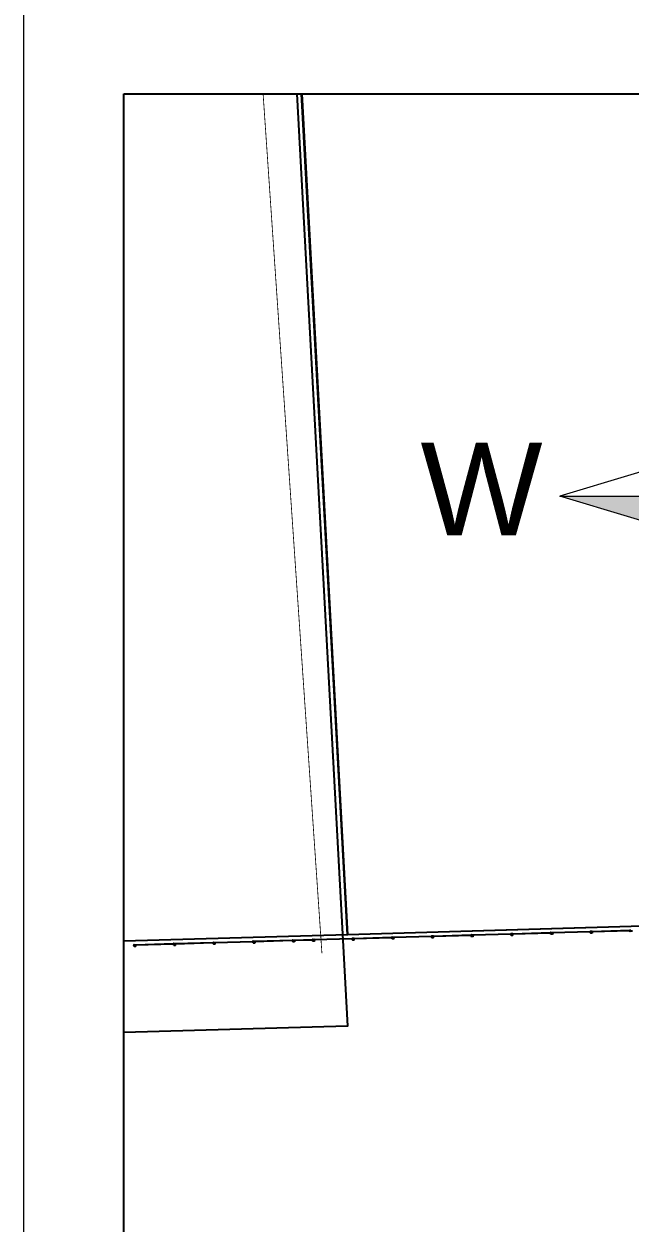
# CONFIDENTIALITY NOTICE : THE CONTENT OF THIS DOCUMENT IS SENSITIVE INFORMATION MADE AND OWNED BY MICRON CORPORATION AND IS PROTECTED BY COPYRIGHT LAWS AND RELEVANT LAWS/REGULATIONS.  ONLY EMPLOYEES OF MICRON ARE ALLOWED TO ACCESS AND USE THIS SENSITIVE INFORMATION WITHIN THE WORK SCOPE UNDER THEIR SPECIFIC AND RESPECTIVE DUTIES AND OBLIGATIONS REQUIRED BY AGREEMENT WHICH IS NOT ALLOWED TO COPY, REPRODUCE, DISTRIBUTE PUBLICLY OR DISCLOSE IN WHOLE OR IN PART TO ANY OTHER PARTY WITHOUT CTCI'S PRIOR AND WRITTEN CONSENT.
# Model space of a CAD drawing. Extents: x -15449 to 465583, y -1239737 to 53667.
# Drawn here: x 15330.95 to 15344.01, y 7603.11 to 7628.94 of the extents above; entities that cross this region are included whole.
import ezdxf

# ---------------------------------------------------------------- set-up
doc = ezdxf.new("R2010")
doc.units = 0
doc.header["$LTSCALE"] = 8
doc.linetypes.add('X-F10A-LAY-S0-00-ASITE-001_EXTG_ROOF$0$HIDDEN2', pattern=[0.1875, 0.125, -0.0625])
doc.layers.add('boundary line', color=1, linetype='CONTINUOUS')
doc.layers.add('KEY PLANE', color=8, linetype='CONTINUOUS')
for name, color, linetype, lineweight in [('G-ANNO-TTLB', 7, 'CONTINUOUS', 9), ('Title Blocks', 255, 'CONTINUOUS', 9), ('X-MMM-NORTH POINT', 241, 'CONTINUOUS', 5)]:
    doc.layers.add(name, color=color, linetype=linetype, lineweight=lineweight)
doc.styles.add('SansSerif', font='sanss___.ttf', dxfattribs={"height": 19.244591})

# ---------------------------------------------------------------- blocks, each defined once
blk = doc.blocks.new('mu_AN_Titleblock_A1_Type01_v1_1 - mu_NorthArrow_Type01-6408959-Unnamed')
at = {"layer": 'X-MMM-NORTH POINT', "lineweight": 9}
for points in [[(0, 0), (-13.31, 13.31), (0, 57.58)], [(57.58, 0), (0, 0), (13.31, 13.31)], [(-13.31, -13.31), (-57.58, 0), (0, 0)], [(13.31, -13.31), (0, -57.58), (0, 0)]]:
    blk.add_hatch(color=256, dxfattribs=at).paths.add_polyline_path(points, flags=0)
blk.add_line((-13.31, -13.31), (0, -57.58), dxfattribs=at)
at = {"layer": 'X-MMM-NORTH POINT', "lineweight": 9, "flags": 128}
for points in [[(13.31, 13.31), (-13.31, -13.31), (-57.58, 0), (57.58, 0), (13.31, 13.31), (0, 57.58), (-13.31, 13.31)], [(0, 57.58), (0, -57.58), (13.31, -13.31), (57.58, 0)], [(13.31, -13.31), (-13.31, 13.31), (-57.58, 0)]]:
    blk.add_lwpolyline(points, dxfattribs=at)
at = {"layer": 'X-MMM-NORTH POINT', "lineweight": 9, "char_height": 19.2446, "attachment_point": 1, "line_spacing_factor": 0.954805, "style": 'SansSerif'}
for s, insert, width in [('\\fSansSerif|b0|i0|c136|p34|;N', (-8.86, 84.38), 22.5998), ('\\fSansSerif|b0|i0|c136|p34|;W', (-86.54, 11.11), 29.7366), ('\\fSansSerif|b0|i0|c136|p34|;E', (63.41, 11.11), 20.8156), ('\\fSansSerif|b0|i0|c136|p34|;S', (-8.86, -65), 20.8156)]:
    blk.add_mtext(s, dxfattribs=dict(at, insert=insert, width=width))
blk = doc.blocks.new('key plane')
at = {"layer": 'KEY PLANE'}
h = blk.add_hatch(dxfattribs=at)
h.set_pattern_fill('ANSI31', color=256, angle=-178.32237, style=0)
h.set_pattern_definition([(226.677627, (36532.302, -46901.085), (2.3098281, -2.1783754), [])])
h.paths.add_polyline_path([(26953, -52841), (26948, -52841, -0.856349), (26884, -52843), (26879, -52843, 0.874475)])
h.paths.add_polyline_path([(26879, -52833, 0.033445), (26879, -52838, 0.033445), (26879, -52843), (26884, -52843, -0.038634), (26884, -52838, -0.038634), (26884, -52833)])
h.paths.add_polyline_path([(26879, -52833), (26884, -52833, -0.856349), (26948, -52831), (26953, -52831, 0.874475)])
h.paths.add_polyline_path([(26953, -52836, 0.033445), (26953, -52831), (26948, -52831, -0.038634), (26948, -52836, -0.038634), (26948, -52841), (26953, -52841, 0.033445)])
h = blk.add_hatch(dxfattribs=at)
h.set_pattern_fill('ANSI31', color=256, angle=-178.32237, style=0)
h.set_pattern_definition([(226.677627, (39031.2304, -46827.895), (2.3098281, -2.1783754), [])])
h.paths.add_polyline_path([(29452, -52768), (29447, -52768, -0.856349), (29383, -52770), (29378, -52770, 0.874475)])
h.paths.add_polyline_path([(29378, -52760, 0.033445), (29377, -52765, 0.033445), (29378, -52770), (29383, -52770, -0.038634), (29382, -52765, -0.038634), (29383, -52760)])
h.paths.add_polyline_path([(29378, -52760), (29383, -52760, -0.856349), (29447, -52758), (29452, -52758, 0.874475)])
h.paths.add_polyline_path([(29452, -52763, 0.033445), (29452, -52758), (29447, -52758, -0.038634), (29447, -52763, -0.038634), (29447, -52768), (29452, -52768, 0.033445)])
h = blk.add_hatch(dxfattribs=at)
h.set_pattern_fill('LINE', color=256, scale=19.990854, angle=-268.32237, style=0)
h.set_pattern_definition([(91.677627, (142802.2634, -64964.6253), (-2.497785683, -0.073156356), [])])
h.paths.add_polyline_path([(29473, -52757, -0.027911), (29473, -52758), (29473, -52767, -0.039501), (29473, -52767), (29493, -52767), (29493, -52757)])
h = blk.add_hatch(dxfattribs=at)
h.set_pattern_fill('ANSI31', color=256, angle=-178.32237, style=0)
h.set_pattern_definition([(226.677627, (10293.5535, -47669.578), (2.3098281, -2.1783754), [])])
h.paths.add_polyline_path([(715, -53610), (709, -53610, -0.856349), (645, -53612), (640, -53612, 0.874475)])
h.paths.add_polyline_path([(640, -53602, 0.033445), (640, -53607, 0.033445), (640, -53612), (645, -53612, -0.038634), (645, -53607, -0.038634), (645, -53602)])
h.paths.add_polyline_path([(640, -53602), (645, -53602, -0.856349), (709, -53600), (714, -53600, 0.874475)])
h.paths.add_polyline_path([(715, -53605, 0.033445), (714, -53600), (709, -53600, -0.038634), (710, -53605, -0.038634), (709, -53610), (715, -53610, 0.033445)])
h = blk.add_hatch(dxfattribs=at)
h.set_pattern_fill('ANSI31', color=256, angle=-178.32237, style=0)
h.set_pattern_definition([(226.677627, (12792.482, -47596.3883), (2.3098281, -2.1783754), [])])
h.paths.add_polyline_path([(3213, -53536), (3208, -53537, -0.856349), (3144, -53538), (3139, -53539, 0.874475)])
h.paths.add_polyline_path([(3139, -53529, 0.033445), (3139, -53534, 0.033445), (3139, -53539), (3144, -53538, -0.038634), (3144, -53533, -0.038634), (3144, -53528)])
h.paths.add_polyline_path([(3139, -53529), (3144, -53528, -0.856349), (3208, -53527), (3213, -53526, 0.874475)])
h.paths.add_polyline_path([(3214, -53531, 0.033445), (3213, -53526), (3208, -53527, -0.038634), (3209, -53532, -0.038634), (3208, -53537), (3213, -53536, 0.033445)])
h = blk.add_hatch(dxfattribs=at)
h.set_pattern_fill('LINE', color=256, scale=19.990854, angle=-268.32237, style=0)
h.set_pattern_definition([(91.677627, (116563.515, -65733.1185), (-2.497785683, -0.073156356), [])])
h.paths.add_polyline_path([(3234, -53526, -0.027911), (3234, -53526), (3235, -53535, -0.039501), (3235, -53536), (3255, -53535), (3254, -53525)])
h = blk.add_hatch(dxfattribs=at)
h.set_pattern_fill('ANSI31', color=256, angle=-178.32237, style=0)
h.set_pattern_definition([(226.677627, (15291.4104, -47523.1985), (2.3098281, -2.1783754), [])])
h.paths.add_polyline_path([(5712, -53463), (5707, -53463, -0.856349), (5643, -53465), (5638, -53465, 0.874475)])
h.paths.add_polyline_path([(5638, -53455, 0.033445), (5638, -53460, 0.033445), (5638, -53465), (5643, -53465, -0.038634), (5643, -53460, -0.038634), (5643, -53455)])
h.paths.add_polyline_path([(5638, -53455), (5643, -53455, -0.856349), (5707, -53453), (5712, -53453, 0.874475)])
h.paths.add_polyline_path([(5713, -53458, 0.033445), (5712, -53453), (5707, -53453, -0.038634), (5708, -53458, -0.038634), (5707, -53463), (5712, -53463, 0.033445)])
h = blk.add_hatch(dxfattribs=at)
h.set_pattern_fill('LINE', color=256, scale=19.990854, angle=-268.32237, style=0)
h.set_pattern_definition([(91.677627, (119062.4435, -65659.9287), (-2.497785683, -0.073156356), [])])
h.paths.add_polyline_path([(5733, -53453, -0.027911), (5733, -53453), (5733, -53462, -0.039501), (5733, -53463), (5753, -53462), (5753, -53452)])
h = blk.add_hatch(dxfattribs=at)
h.set_pattern_fill('ANSI31', color=256, angle=-178.32237, style=0)
h.set_pattern_definition([(226.677627, (17790.3388, -47450.0087), (2.3098281, -2.1783754), [])])
h.paths.add_polyline_path([(8211, -53390), (8206, -53390, -0.856349), (8142, -53392), (8137, -53392, 0.874475)])
h.paths.add_polyline_path([(8137, -53382, 0.033445), (8137, -53387, 0.033445), (8137, -53392), (8142, -53392, -0.038634), (8142, -53387, -0.038634), (8142, -53382)])
h.paths.add_polyline_path([(8137, -53382), (8142, -53382, -0.856349), (8206, -53380), (8211, -53380, 0.874475)])
h.paths.add_polyline_path([(8212, -53385, 0.033445), (8211, -53380), (8206, -53380, -0.038634), (8207, -53385, -0.038634), (8206, -53390), (8211, -53390, 0.033445)])
h = blk.add_hatch(dxfattribs=at)
h.set_pattern_fill('LINE', color=256, scale=19.990854, angle=-268.32237, style=0)
h.set_pattern_definition([(91.677627, (121561.3719, -65586.7388), (-2.497785683, -0.073156356), [])])
h.paths.add_polyline_path([(8232, -53379, -0.027911), (8232, -53380), (8232, -53389, -0.039501), (8232, -53389), (8252, -53389), (8252, -53379)])
h = blk.add_hatch(dxfattribs=at)
h.set_pattern_fill('ANSI31', color=256, angle=-178.32237, style=0)
h.set_pattern_definition([(226.677627, (20289.2672, -47376.8188), (2.3098281, -2.1783754), [])])
h.paths.add_polyline_path([(10710, -53317), (10705, -53317, -0.856349), (10641, -53319), (10636, -53319, 0.874475)])
h.paths.add_polyline_path([(10636, -53309, 0.033445), (10635, -53314, 0.033445), (10636, -53319), (10641, -53319, -0.038634), (10640, -53314, -0.038634), (10641, -53309)])
h.paths.add_polyline_path([(10636, -53309), (10641, -53309, -0.856349), (10705, -53307), (10710, -53307, 0.874475)])
h.paths.add_polyline_path([(10710, -53312, 0.033445), (10710, -53307), (10705, -53307, -0.038634), (10705, -53312, -0.038634), (10705, -53317), (10710, -53317, 0.033445)])
h = blk.add_hatch(dxfattribs=at)
h.set_pattern_fill('LINE', color=256, scale=19.990854, angle=-268.32237, style=0)
h.set_pattern_definition([(91.677627, (124060.3003, -65513.549), (-2.497785683, -0.073156356), [])])
h.paths.add_polyline_path([(10731, -53306, -0.027911), (10731, -53306), (10731, -53316, -0.039501), (10731, -53316), (10751, -53316), (10751, -53306)])
h = blk.add_hatch(dxfattribs=at)
h.set_pattern_fill('ANSI31', color=256, angle=-178.32237, style=0)
h.set_pattern_definition([(226.677627, (21538.7314, -47340.224), (2.3098281, -2.1783754), [])])
h.paths.add_polyline_path([(11960, -53280), (11955, -53280, -0.856349), (11890, -53282), (11885, -53282, 0.874475)])
h.paths.add_polyline_path([(11885, -53272, 0.033445), (11885, -53277, 0.033445), (11885, -53282), (11890, -53282, -0.038634), (11890, -53277, -0.038634), (11890, -53272)])
h.paths.add_polyline_path([(11885, -53272), (11890, -53272, -0.856349), (11954, -53270), (11959, -53270, 0.874475)])
h.paths.add_polyline_path([(11960, -53275, 0.033445), (11959, -53270), (11954, -53270, -0.038634), (11955, -53275, -0.038634), (11955, -53280), (11960, -53280, 0.033445)])
h = blk.add_hatch(dxfattribs=at)
h.set_pattern_fill('LINE', color=256, scale=19.990854, angle=-268.32237, style=0)
h.set_pattern_definition([(91.677627, (125309.7645, -65476.954), (-2.497785683, -0.073156356), [])])
h.paths.add_polyline_path([(11981, -53270, -0.027911), (11980, -53270), (11981, -53279, -0.039501), (11981, -53280), (12001, -53279), (12000, -53269)])
h = blk.add_hatch(dxfattribs=at)
h.set_pattern_fill('ANSI31', color=256, angle=-178.32237, style=0)
h.set_pattern_definition([(226.677627, (24037.66, -47267.034), (2.3098281, -2.1783754), [])])
h.paths.add_polyline_path([(14459, -53207), (14454, -53207, -0.856349), (14389, -53209), (14384, -53209, 0.874475)])
h.paths.add_polyline_path([(14384, -53199, 0.033445), (14384, -53204, 0.033445), (14384, -53209), (14389, -53209, -0.038634), (14389, -53204, -0.038634), (14389, -53199)])
h.paths.add_polyline_path([(14384, -53199), (14389, -53199, -0.856349), (14453, -53197), (14458, -53197, 0.874475)])
h.paths.add_polyline_path([(14459, -53202, 0.033445), (14458, -53197), (14453, -53197, -0.038634), (14454, -53202, -0.038634), (14454, -53207), (14459, -53207, 0.033445)])
h = blk.add_hatch(dxfattribs=at)
h.set_pattern_fill('LINE', color=256, scale=19.990854, angle=-268.32237, style=0)
h.set_pattern_definition([(91.677627, (127808.693, -65403.7643), (-2.497785683, -0.073156356), [])])
h.paths.add_polyline_path([(14479, -53196, -0.027911), (14479, -53197), (14480, -53206, -0.039501), (14480, -53206), (14500, -53206), (14499, -53196)])
h = blk.add_hatch(dxfattribs=at)
h.set_pattern_fill('ANSI31', color=256, angle=-178.32237, style=0)
h.set_pattern_definition([(226.677627, (26536.5883, -47193.8443), (2.3098281, -2.1783754), [])])
h.paths.add_polyline_path([(16958, -53134), (16953, -53134, -0.856349), (16888, -53136), (16883, -53136, 0.874475)])
h.paths.add_polyline_path([(16883, -53126, 0.033445), (16883, -53131, 0.033445), (16883, -53136), (16888, -53136, -0.038634), (16888, -53131, -0.038634), (16888, -53126)])
h.paths.add_polyline_path([(16883, -53126), (16888, -53126, -0.856349), (16952, -53124), (16957, -53124, 0.874475)])
h.paths.add_polyline_path([(16958, -53129, 0.033445), (16957, -53124), (16952, -53124, -0.038634), (16953, -53129, -0.038634), (16953, -53134), (16958, -53134, 0.033445)])
h = blk.add_hatch(dxfattribs=at)
h.set_pattern_fill('LINE', color=256, scale=19.990854, angle=-268.32237, style=0)
h.set_pattern_definition([(91.677627, (130307.6213, -65330.5744), (-2.497785683, -0.073156356), [])])
h.paths.add_polyline_path([(16978, -53123, -0.027911), (16978, -53123), (16979, -53133, -0.039501), (16979, -53133), (16999, -53133), (16998, -53123)])
h = blk.add_hatch(dxfattribs=at)
h.set_pattern_fill('ANSI31', color=256, angle=-178.32237, style=0)
h.set_pattern_definition([(226.677627, (29035.5167, -47120.6544), (2.3098281, -2.1783754), [])])
h.paths.add_polyline_path([(19457, -53061), (19451, -53061, -0.856349), (19387, -53063), (19382, -53063, 0.874475)])
h.paths.add_polyline_path([(19382, -53053, 0.033445), (19382, -53058, 0.033445), (19382, -53063), (19387, -53063, -0.038634), (19387, -53058, -0.038634), (19387, -53053)])
h.paths.add_polyline_path([(19382, -53053), (19387, -53053, -0.856349), (19451, -53051), (19456, -53051, 0.874475)])
h.paths.add_polyline_path([(19457, -53056, 0.033445), (19456, -53051), (19451, -53051, -0.038634), (19452, -53056, -0.038634), (19451, -53061), (19457, -53061, 0.033445)])
h = blk.add_hatch(dxfattribs=at)
h.set_pattern_fill('LINE', color=256, scale=19.990854, angle=-268.32237, style=0)
h.set_pattern_definition([(91.677627, (132806.5498, -65257.3846), (-2.497785683, -0.073156356), [])])
h.paths.add_polyline_path([(19477, -53050, -0.027911), (19477, -53050), (19478, -53060, -0.039501), (19478, -53060), (19498, -53059), (19497, -53049)])
h = blk.add_hatch(dxfattribs=at)
h.set_pattern_fill('ANSI31', color=256, angle=-178.32237, style=0)
h.set_pattern_definition([(226.677627, (31534.445, -47047.4646), (2.3098281, -2.1783754), [])])
h.paths.add_polyline_path([(21955, -52987), (21950, -52988, -0.856349), (21886, -52989), (21881, -52990, 0.874475)])
h.paths.add_polyline_path([(21881, -52980, 0.033445), (21881, -52985, 0.033445), (21881, -52990), (21886, -52989, -0.038634), (21886, -52985, -0.038634), (21886, -52979)])
h.paths.add_polyline_path([(21881, -52980), (21886, -52979, -0.856349), (21950, -52978), (21955, -52977, 0.874475)])
h.paths.add_polyline_path([(21956, -52982, 0.033445), (21955, -52977), (21950, -52978, -0.038634), (21951, -52983, -0.038634), (21950, -52988), (21955, -52987, 0.033445)])
h = blk.add_hatch(dxfattribs=at)
h.set_pattern_fill('LINE', color=256, scale=19.990854, angle=-268.32237, style=0)
h.set_pattern_definition([(91.677627, (135305.4782, -65184.1948), (-2.497785683, -0.073156356), [])])
h.paths.add_polyline_path([(21976, -52977, -0.027911), (21976, -52977), (21976, -52987, -0.039501), (21977, -52987), (21996, -52986), (21996, -52976)])
h = blk.add_hatch(dxfattribs=at)
h.set_pattern_fill('ANSI31', color=256, angle=-178.32237, style=0)
h.set_pattern_definition([(226.677627, (34033.3735, -46974.2748), (2.3098281, -2.1783754), [])])
h.paths.add_polyline_path([(24454, -52914), (24449, -52914, -0.856349), (24385, -52916), (24380, -52916, 0.874475)])
h.paths.add_polyline_path([(24380, -52906, 0.033445), (24380, -52911, 0.033445), (24380, -52916), (24385, -52916, -0.038634), (24385, -52911, -0.038634), (24385, -52906)])
h.paths.add_polyline_path([(24380, -52906), (24385, -52906, -0.856349), (24449, -52904), (24454, -52904, 0.874475)])
h.paths.add_polyline_path([(24455, -52909, 0.033445), (24454, -52904), (24449, -52904, -0.038634), (24450, -52909, -0.038634), (24449, -52914), (24454, -52914, 0.033445)])
h = blk.add_hatch(dxfattribs=at)
h.set_pattern_fill('LINE', color=256, scale=19.990854, angle=-268.32237, style=0)
h.set_pattern_definition([(91.677627, (137804.4066, -65111.005), (-2.497785683, -0.073156356), [])])
h.paths.add_polyline_path([(24475, -52904, -0.027911), (24475, -52904), (24475, -52913, -0.039501), (24475, -52914), (24495, -52913), (24495, -52903)])
h = blk.add_hatch(dxfattribs=at)
h.set_pattern_fill('LINE', color=256, scale=19.990854, angle=-268.32237, style=0)
h.set_pattern_definition([(91.677627, (140303.335, -65037.815), (-2.497785683, -0.073156356), [])])
h.paths.add_polyline_path([(26974, -52830, -0.027911), (26974, -52831), (26974, -52840, -0.039501), (26974, -52840), (26994, -52840), (26994, -52830)])
h = blk.add_hatch(dxfattribs=at)
h.set_pattern_fill('LINE', color=256, scale=19.990854, angle=-268.32237, style=0)
h.set_pattern_definition([(91.677627, (114064.5866, -65806.3083), (-2.497785683, -0.073156356), [])])
h.paths.add_polyline_path([(735, -53599, -0.027911), (735, -53599), (736, -53609, -0.039501), (736, -53609), (756, -53608), (755, -53598)])
at = {"layer": 'boundary line'}
blk.add_lwpolyline([(0, 0), (280702, 0), (280702, -206005), (0, -206005)], close=True, dxfattribs=at)
at = {"layer": 'KEY PLANE', "linetype": 'X-F10A-LAY-S0-00-ASITE-001_EXTG_ROOF$0$HIDDEN2'}
for p, q in [((24414, -52810, -113027), (24420, -53010, -113027)), ((26913, -52737, -113027), (26919, -52937, -113027)), ((29515, -52761, -113027), (29315, -52767, -113027)), ((29412, -52664, -113027), (29418, -52864, -113027)), ((32014, -52688, -113027), (31814, -52694, -113027)), ((24517, -52907, -113027), (24317, -52913, -113027)), ((27016, -52834, -113027), (26816, -52840, -113027))]:
    blk.add_line(p, q, dxfattribs=at)
at = {"layer": 'KEY PLANE'}
for p, q in [((24468, -52859, -113027), (26862, -52789, -113027)), ((24468, -52864, -113027), (26862, -52794, -113027)), ((26871, -52851, -113027), (26870, -52794, -113027)), ((26961, -52848, -113027), (26960, -52791, -113027)), ((26967, -52786, -113027), (29361, -52716, -113027)), ((26967, -52791, -113027), (29361, -52721, -113027)), ((29357, -52761, -113027), (29357, -52771, -113027)), ((29362, -52759, -113027), (29358, -52759, -113027)), ((29359, -52763, -113027), (29362, -52762, -113027)), ((29359, -52769, -113027), (29363, -52769, -113027)), ((29359, -52773, -113027), (29363, -52773, -113027)), ((29362, -52759, -113027), (29363, -52773, -113027)), ((29370, -52778, -113027), (29369, -52720, -113027)), ((29377, -52760, -113027), (29452, -52758, -113027)), ((29378, -52770, -113027), (29453, -52768, -113027)), ((29460, -52775, -113027), (29459, -52718, -113027)), ((29466, -52712, -113027), (31860, -52642, -113027)), ((29466, -52717, -113027), (31860, -52647, -113027)), ((29467, -52755, -113027), (29468, -52769, -113027)), ((29467, -52755, -113027), (29471, -52755, -113027)), ((29471, -52759, -113027), (29467, -52759, -113027)), ((29471, -52765, -113027), (29467, -52766, -113027)), ((29471, -52769, -113027), (29468, -52769, -113027)), ((29493, -52757, -113027), (29473, -52757, -113027)), ((29473, -52757, -113027), (29473, -52767, -113027)), ((29493, -52767, -113027), (29473, -52767, -113027)), ((29493, -52757, -113027), (29493, -52767, -113027)), ((31856, -52687, -113027), (31856, -52698, -113027)), ((31861, -52685, -113027), (31857, -52685, -113027)), ((31857, -52689, -113027), (31861, -52689, -113027)), ((31858, -52696, -113027), (31861, -52695, -113027)), ((31858, -52699, -113027), (31862, -52699, -113027)), ((31861, -52685, -113027), (31862, -52699, -113027)), ((633, -53619, -113027), (631, -53562, -113027)), ((674, -53506, -113027), (680, -53706, -113027)), ((723, -53617, -113027), (721, -53559, -113027)), ((728, -53554, -113027), (3123, -53484, -113027)), ((728, -53559, -113027), (3122, -53489, -113027)), ((3276, -53530, -113027), (3076, -53535, -113027)), ((3118, -53529, -113027), (3118, -53539, -113027)), ((3123, -53527, -113027), (3120, -53527, -113027)), ((3120, -53531, -113027), (3124, -53531, -113027)), ((3120, -53537, -113027), (3124, -53537, -113027)), ((3120, -53541, -113027), (3124, -53541, -113027)), ((3123, -53527, -113027), (3124, -53541, -113027)), ((3132, -53546, -113027), (3130, -53489, -113027)), ((3139, -53529, -113027), (3214, -53526, -113027)), ((3139, -53539, -113027), (3214, -53536, -113027)), ((3173, -53433, -113027), (3179, -53632, -113027)), ((3222, -53544, -113027), (3220, -53486, -113027)), ((3227, -53481, -113027), (5622, -53411, -113027)), ((3227, -53486, -113027), (5621, -53416, -113027)), ((3228, -53524, -113027), (3229, -53538, -113027)), ((3228, -53524, -113027), (3232, -53524, -113027)), ((3232, -53528, -113027), (3229, -53528, -113027)), ((3233, -53534, -113027), (3229, -53534, -113027)), ((3233, -53538, -113027), (3229, -53538, -113027)), ((3254, -53525, -113027), (3234, -53526, -113027)), ((3234, -53526, -113027), (3235, -53536, -113027)), ((3255, -53535, -113027), (3235, -53536, -113027)), ((3254, -53525, -113027), (3255, -53535, -113027)), ((5775, -53456, -113027), (5575, -53462, -113027)), ((5617, -53456, -113027), (5617, -53466, -113027)), ((5622, -53454, -113027), (5619, -53454, -113027)), ((5619, -53458, -113027), (5623, -53458, -113027)), ((5619, -53464, -113027), (5623, -53464, -113027)), ((5619, -53468, -113027), (5623, -53468, -113027)), ((5622, -53454, -113027), (5623, -53468, -113027)), ((5630, -53473, -113027), (5629, -53416, -113027)), ((5637, -53455, -113027), (5712, -53453, -113027)), ((5638, -53465, -113027), (5713, -53463, -113027)), ((5672, -53359, -113027), (5678, -53559, -113027)), ((5720, -53470, -113027), (5719, -53413, -113027)), ((5726, -53408, -113027), (8121, -53338, -113027)), ((5726, -53413, -113027), (8120, -53343, -113027)), ((5727, -53451, -113027), (5728, -53465, -113027)), ((5727, -53451, -113027), (5731, -53451, -113027)), ((5731, -53455, -113027), (5727, -53455, -113027)), ((5731, -53461, -113027), (5728, -53461, -113027)), ((5732, -53465, -113027), (5728, -53465, -113027)), ((5753, -53452, -113027), (5733, -53453, -113027)), ((5733, -53453, -113027), (5733, -53463, -113027)), ((5753, -53462, -113027), (5733, -53463, -113027)), ((5753, -53452, -113027), (5753, -53462, -113027)), ((8274, -53383, -113027), (8074, -53389, -113027)), ((8116, -53383, -113027), (8116, -53393, -113027)), ((8121, -53381, -113027), (8118, -53381, -113027)), ((8118, -53385, -113027), (8121, -53385, -113027)), ((8118, -53391, -113027), (8122, -53391, -113027)), ((8118, -53395, -113027), (8122, -53395, -113027)), ((8121, -53381, -113027), (8122, -53395, -113027)), ((8129, -53400, -113027), (8128, -53342, -113027)), ((8136, -53382, -113027), (8211, -53380, -113027)), ((8137, -53392, -113027), (8212, -53390, -113027)), ((8171, -53286, -113027), (8177, -53486, -113027)), ((8219, -53397, -113027), (8218, -53340, -113027)), ((8225, -53335, -113027), (10619, -53264, -113027)), ((8225, -53340, -113027), (10619, -53269, -113027)), ((8226, -53378, -113027), (8230, -53377, -113027)), ((8226, -53378, -113027), (8227, -53392, -113027)), ((8230, -53381, -113027), (8226, -53381, -113027)), ((8230, -53388, -113027), (8227, -53388, -113027)), ((8231, -53391, -113027), (8227, -53392, -113027)), ((8252, -53379, -113027), (8232, -53379, -113027)), ((8232, -53379, -113027), (8232, -53389, -113027)), ((8252, -53389, -113027), (8232, -53389, -113027)), ((8252, -53379, -113027), (8252, -53389, -113027)), ((10773, -53310, -113027), (10573, -53316, -113027)), ((10615, -53309, -113027), (10615, -53320, -113027)), ((10620, -53307, -113027), (10616, -53308, -113027)), ((10617, -53311, -113027), (10620, -53311, -113027)), ((10617, -53318, -113027), (10621, -53318, -113027)), ((10617, -53322, -113027), (10621, -53321, -113027)), ((10620, -53307, -113027), (10621, -53321, -113027)), ((10628, -53327, -113027), (10627, -53269, -113027)), ((10635, -53309, -113027), (10710, -53307, -113027)), ((10636, -53319, -113027), (10711, -53317, -113027)), ((10670, -53213, -113027), (10676, -53413, -113027)), ((10718, -53324, -113027), (10717, -53267, -113027)), ((10724, -53261, -113027), (11869, -53228, -113027)), ((10724, -53266, -113027), (11869, -53233, -113027)), ((10725, -53304, -113027), (10726, -53318, -113027)), ((10725, -53304, -113027), (10729, -53304, -113027)), ((10729, -53308, -113027), (10725, -53308, -113027)), ((10729, -53314, -113027), (10726, -53314, -113027)), ((10729, -53318, -113027), (10726, -53318, -113027)), ((10751, -53306, -113027), (10731, -53306, -113027)), ((10731, -53306, -113027), (10731, -53316, -113027)), ((10751, -53316, -113027), (10731, -53316, -113027)), ((10751, -53306, -113027), (10751, -53316, -113027)), ((12022, -53273, -113027), (11822, -53279, -113027)), ((11864, -53273, -113027), (11864, -53283, -113027)), ((11870, -53271, -113027), (11866, -53271, -113027)), ((11866, -53275, -113027), (11870, -53275, -113027)), ((11866, -53281, -113027), (11870, -53281, -113027)), ((11866, -53285, -113027), (11870, -53285, -113027)), ((11870, -53271, -113027), (11870, -53285, -113027)), ((11878, -53290, -113027), (11876, -53233, -113027)), ((11885, -53272, -113027), (11960, -53270, -113027)), ((11885, -53282, -113027), (11960, -53280, -113027)), ((11920, -53176, -113027), (11925, -53376, -113027)), ((11968, -53287, -113027), (11966, -53230, -113027)), ((11973, -53225, -113027), (14368, -53155, -113027)), ((11974, -53230, -113027), (14368, -53160, -113027)), ((11975, -53268, -113027), (11975, -53282, -113027)), ((11975, -53268, -113027), (11978, -53268, -113027)), ((11979, -53272, -113027), (11975, -53272, -113027)), ((11979, -53278, -113027), (11975, -53278, -113027)), ((11979, -53282, -113027), (11975, -53282, -113027)), ((12000, -53269, -113027), (11981, -53270, -113027)), ((11981, -53270, -113027), (11981, -53280, -113027)), ((12001, -53279, -113027), (11981, -53280, -113027)), ((12000, -53269, -113027), (12001, -53279, -113027)), ((14521, -53200, -113027), (14321, -53206, -113027)), ((14363, -53200, -113027), (14363, -53210, -113027)), ((14369, -53198, -113027), (14365, -53198, -113027)), ((14365, -53202, -113027), (14369, -53202, -113027)), ((14365, -53208, -113027), (14369, -53208, -113027)), ((14365, -53212, -113027), (14369, -53212, -113027)), ((14369, -53198, -113027), (14369, -53212, -113027)), ((14377, -53217, -113027), (14375, -53159, -113027)), ((14384, -53199, -113027), (14459, -53197, -113027)), ((14384, -53209, -113027), (14459, -53207, -113027)), ((14418, -53103, -113027), (14424, -53303, -113027)), ((14467, -53214, -113027), (14465, -53157, -113027)), ((14472, -53152, -113027), (16867, -53081, -113027)), ((14473, -53157, -113027), (16866, -53086, -113027)), ((14474, -53195, -113027), (14477, -53194, -113027)), ((14474, -53195, -113027), (14474, -53209, -113027)), ((14478, -53198, -113027), (14474, -53199, -113027)), ((14478, -53205, -113027), (14474, -53205, -113027)), ((14478, -53208, -113027), (14474, -53209, -113027)), ((14499, -53196, -113027), (14479, -53196, -113027)), ((14479, -53196, -113027), (14480, -53206, -113027)), ((14500, -53206, -113027), (14480, -53206, -113027)), ((14499, -53196, -113027), (14500, -53206, -113027)), ((17020, -53127, -113027), (16820, -53133, -113027)), ((16862, -53127, -113027), (16862, -53137, -113027)), ((16868, -53124, -113027), (16864, -53125, -113027)), ((16864, -53129, -113027), (16868, -53128, -113027)), ((16864, -53135, -113027), (16868, -53135, -113027)), ((16864, -53139, -113027), (16868, -53138, -113027)), ((16868, -53124, -113027), (16868, -53138, -113027)), ((16876, -53144, -113027), (16874, -53086, -113027)), ((16883, -53126, -113027), (16958, -53124, -113027)), ((16883, -53136, -113027), (16958, -53134, -113027)), ((16917, -53030, -113027), (16923, -53230, -113027)), ((16966, -53141, -113027), (16964, -53084, -113027)), ((16971, -53078, -113027), (19366, -53008, -113027)), ((16971, -53083, -113027), (19365, -53013, -113027)), ((16973, -53121, -113027), (16973, -53135, -113027)), ((16973, -53121, -113027), (16976, -53121, -113027)), ((16976, -53125, -113027), (16973, -53125, -113027)), ((16977, -53131, -113027), (16973, -53131, -113027)), ((16977, -53135, -113027), (16973, -53135, -113027)), ((16998, -53123, -113027), (16978, -53123, -113027)), ((16978, -53123, -113027), (16979, -53133, -113027)), ((16999, -53133, -113027), (16979, -53133, -113027)), ((16998, -53123, -113027), (16999, -53133, -113027)), ((19519, -53054, -113027), (19319, -53060, -113027)), ((19361, -53053, -113027), (19361, -53064, -113027)), ((19367, -53051, -113027), (19363, -53051, -113027)), ((19363, -53055, -113027), (19367, -53055, -113027)), ((19363, -53061, -113027), (19367, -53061, -113027)), ((19363, -53065, -113027), (19367, -53065, -113027)), ((19367, -53051, -113027), (19367, -53065, -113027)), ((19375, -53071, -113027), (19373, -53013, -113027)), ((19382, -53053, -113027), (19457, -53051, -113027)), ((19382, -53063, -113027), (19457, -53061, -113027)), ((19416, -52957, -113027), (19422, -53157, -113027)), ((19465, -53068, -113027), (19463, -53010, -113027)), ((19470, -53005, -113027), (21865, -52935, -113027)), ((19470, -53010, -113027), (21864, -52940, -113027)), ((19471, -53048, -113027), (19472, -53062, -113027)), ((19471, -53048, -113027), (19475, -53048, -113027)), ((19475, -53052, -113027), (19472, -53052, -113027)), ((19476, -53058, -113027), (19472, -53058, -113027)), ((19476, -53062, -113027), (19472, -53062, -113027)), ((19497, -53049, -113027), (19477, -53050, -113027)), ((19477, -53050, -113027), (19478, -53060, -113027)), ((19498, -53059, -113027), (19478, -53060, -113027)), ((19497, -53049, -113027), (19498, -53059, -113027)), ((22018, -52981, -113027), (21818, -52986, -113027)), ((21860, -52980, -113027), (21860, -52990, -113027)), ((21865, -52978, -113027), (21862, -52978, -113027)), ((21862, -52982, -113027), (21866, -52982, -113027)), ((21862, -52988, -113027), (21866, -52988, -113027)), ((21862, -52992, -113027), (21866, -52992, -113027)), ((21865, -52978, -113027), (21866, -52992, -113027)), ((21874, -52997, -113027), (21872, -52940, -113027)), ((21881, -52980, -113027), (21955, -52977, -113027)), ((21881, -52990, -113027), (21956, -52987, -113027)), ((21915, -52884, -113027), (21921, -53084, -113027)), ((21963, -52995, -113027), (21962, -52937, -113027)), ((21969, -52932, -113027), (24364, -52862, -113027)), ((21969, -52937, -113027), (24363, -52867, -113027)), ((21970, -52975, -113027), (21971, -52989, -113027)), ((21970, -52975, -113027), (21974, -52975, -113027)), ((21974, -52979, -113027), (21971, -52979, -113027)), ((21975, -52985, -113027), (21971, -52985, -113027)), ((21975, -52989, -113027), (21971, -52989, -113027)), ((21996, -52976, -113027), (21976, -52977, -113027)), ((21976, -52977, -113027), (21977, -52987, -113027)), ((21996, -52986, -113027), (21977, -52987, -113027)), ((21996, -52976, -113027), (21996, -52986, -113027)), ((24359, -52907, -113027), (24359, -52917, -113027)), ((24364, -52905, -113027), (24361, -52905, -113027)), ((24361, -52909, -113027), (24365, -52909, -113027)), ((24361, -52915, -113027), (24365, -52915, -113027)), ((24361, -52919, -113027), (24365, -52919, -113027)), ((24364, -52905, -113027), (24365, -52919, -113027)), ((24372, -52924, -113027), (24371, -52867, -113027)), ((24379, -52906, -113027), (24454, -52904, -113027)), ((24380, -52916, -113027), (24455, -52914, -113027)), ((24462, -52922, -113027), (24461, -52864, -113027)), ((24469, -52902, -113027), (24470, -52916, -113027)), ((24469, -52902, -113027), (24473, -52902, -113027)), ((24473, -52906, -113027), (24469, -52906, -113027)), ((24473, -52912, -113027), (24470, -52912, -113027)), ((24474, -52916, -113027), (24470, -52916, -113027)), ((24495, -52903, -113027), (24475, -52904, -113027)), ((24475, -52904, -113027), (24475, -52914, -113027)), ((24495, -52913, -113027), (24475, -52914, -113027)), ((24495, -52903, -113027), (24495, -52913, -113027)), ((26858, -52834, -113027), (26858, -52844, -113027)), ((26863, -52832, -113027), (26860, -52832, -113027)), ((26860, -52836, -113027), (26863, -52836, -113027)), ((26860, -52842, -113027), (26864, -52842, -113027)), ((26860, -52846, -113027), (26864, -52846, -113027)), ((26863, -52832, -113027), (26864, -52846, -113027)), ((26878, -52833, -113027), (26953, -52831, -113027)), ((26879, -52843, -113027), (26954, -52841, -113027)), ((26968, -52829, -113027), (26969, -52843, -113027)), ((26968, -52829, -113027), (26972, -52829, -113027)), ((26972, -52832, -113027), (26968, -52833, -113027)), ((26972, -52839, -113027), (26969, -52839, -113027)), ((26972, -52843, -113027), (26969, -52843, -113027)), ((26994, -52830, -113027), (26974, -52830, -113027)), ((26974, -52830, -113027), (26974, -52840, -113027)), ((26994, -52840, -113027), (26974, -52840, -113027)), ((26994, -52830, -113027), (26994, -52840, -113027)), ((777, -53603, -113027), (577, -53609, -113027)), ((619, -53602, -113027), (619, -53613, -113027)), ((625, -53600, -113027), (621, -53600, -113027)), ((621, -53604, -113027), (625, -53604, -113027)), ((621, -53610, -113027), (625, -53610, -113027)), ((621, -53614, -113027), (625, -53614, -113027)), ((625, -53600, -113027), (625, -53614, -113027)), ((640, -53602, -113027), (715, -53600, -113027)), ((640, -53612, -113027), (715, -53610, -113027)), ((730, -53597, -113027), (730, -53611, -113027)), ((730, -53597, -113027), (733, -53597, -113027)), ((733, -53601, -113027), (730, -53601, -113027)), ((734, -53607, -113027), (730, -53607, -113027)), ((734, -53611, -113027), (730, -53611, -113027)), ((755, -53598, -113027), (735, -53599, -113027)), ((735, -53599, -113027), (736, -53609, -113027)), ((756, -53608, -113027), (736, -53609, -113027)), ((755, -53598, -113027), (756, -53608, -113027))]:
    blk.add_line(p, q, dxfattribs=at)
at = {"layer": 'KEY PLANE', "ltscale": 5, "const_width": 50, "elevation": -113027}
blk.add_lwpolyline([(8760, 0), (12465, -54095)], dxfattribs=at)
at = {"layer": 'KEY PLANE', "elevation": -113027, "flags": 128}
for points in [[(11204, 0), (14070, -52919), (0, -53322)], [(11204, 0), (14070, -52919), (0, -53322)], [(97859, 0), (104056, -50287), (14070, -52919), (11176, 0)], [(97860, 0), (104029, -50291), (59097, -51604), (14070, -52919), (11199, 0)]]:
    blk.add_lwpolyline(points, dxfattribs=at)
at = {"layer": 'KEY PLANE', "elevation": -113027}
blk.add_lwpolyline([(10893, 0), (14070, -58678), (0, -59080)], dxfattribs=at)
for points in [[(26862, -52791), (26864, -52851), (26879, -52851), (26877, -52791, 1)], [(26967, -52788), (26969, -52848), (26954, -52849), (26952, -52789, -1)], [(29361, -52718), (29363, -52778), (29378, -52778), (29376, -52718, 1)], [(29466, -52715), (29468, -52775), (29453, -52775), (29451, -52715, -1)], [(31860, -52645), (31862, -52705), (31877, -52704), (31875, -52644, 1)], [(623, -53560), (625, -53620), (640, -53619), (638, -53559, 1)], [(728, -53557), (730, -53617), (715, -53617), (713, -53557, -1)], [(3122, -53487), (3124, -53547), (3139, -53546), (3137, -53486, 1)], [(3227, -53483), (3229, -53543), (3214, -53544), (3212, -53484, -1)], [(5621, -53413), (5623, -53473), (5638, -53473), (5636, -53413, 1)], [(5726, -53410), (5728, -53470), (5713, -53471), (5711, -53411, -1)], [(8120, -53340), (8122, -53400), (8137, -53400), (8135, -53340, 1)], [(8225, -53337), (8227, -53397), (8212, -53397), (8210, -53338, -1)], [(10619, -53267), (10621, -53327), (10636, -53327), (10634, -53267, 1)], [(10724, -53264), (10726, -53324), (10711, -53324), (10709, -53264, -1)], [(11869, -53230), (11870, -53290), (11885, -53290), (11884, -53230, 1)], [(11974, -53227), (11975, -53287), (11960, -53288), (11959, -53228, -1)], [(14367, -53157), (14369, -53217), (14384, -53217), (14382, -53157, 1)], [(14472, -53154), (14474, -53214), (14459, -53215), (14457, -53155, -1)], [(16866, -53084), (16868, -53144), (16883, -53144), (16881, -53084, 1)], [(16971, -53081), (16973, -53141), (16958, -53141), (16956, -53081, -1)], [(19365, -53011), (19367, -53071), (19382, -53070), (19380, -53010, 1)], [(19470, -53008), (19472, -53068), (19457, -53068), (19455, -53008, -1)], [(21864, -52938), (21866, -52998), (21881, -52997), (21879, -52937, 1)], [(21969, -52935), (21971, -52995), (21956, -52995), (21954, -52935, -1)], [(24363, -52864), (24365, -52924), (24380, -52924), (24378, -52864, 1)], [(24468, -52861), (24470, -52921), (24455, -52922), (24453, -52862, -1)]]:
    blk.add_lwpolyline(points, format="xyb", close=True, dxfattribs=at)
at = {"layer": 'KEY PLANE'}
for centre, radius in [((26870, -52791, -113027), 2.5), ((26916, -52837, -113027), 37.5), ((26916, -52837, -113027), 32.5), ((26960, -52788, -113027), 2.5), ((29369, -52718, -113027), 2.5), ((29415, -52764, -113027), 37.5), ((29415, -52764, -113027), 32.5), ((29459, -52715, -113027), 2.5), ((631, -53560, -113027), 2.5), ((677, -53606, -113027), 37.5), ((677, -53606, -113027), 32.5), ((721, -53557, -113027), 2.5), ((3130, -53486, -113027), 2.5), ((3176, -53532, -113027), 37.5), ((3176, -53532, -113027), 32.5), ((3220, -53484, -113027), 2.5), ((5629, -53413, -113027), 2.5), ((5675, -53459, -113027), 37.5), ((5675, -53459, -113027), 32.5), ((5719, -53410, -113027), 2.5), ((8128, -53340, -113027), 2.5), ((8174, -53386, -113027), 37.5), ((8174, -53386, -113027), 32.5), ((8218, -53337, -113027), 2.5), ((10627, -53267, -113027), 2.5), ((10673, -53313, -113027), 37.5), ((10673, -53313, -113027), 32.5), ((10717, -53264, -113027), 2.5), ((11876, -53230, -113027), 2.5), ((11922, -53276, -113027), 37.5), ((11922, -53276, -113027), 32.5), ((11966, -53228, -113027), 2.5), ((14375, -53157, -113027), 2.5), ((14421, -53203, -113027), 37.5), ((14421, -53203, -113027), 32.5), ((14465, -53154, -113027), 2.5), ((16874, -53084, -113027), 2.5), ((16920, -53130, -113027), 37.5), ((16920, -53130, -113027), 32.5), ((16964, -53081, -113027), 2.5), ((19373, -53011, -113027), 2.5), ((19419, -53057, -113027), 37.5), ((19419, -53057, -113027), 32.5), ((19463, -53008, -113027), 2.5), ((21872, -52937, -113027), 2.5), ((21918, -52984, -113027), 37.5), ((21918, -52984, -113027), 32.5), ((21962, -52935, -113027), 2.5), ((24371, -52864, -113027), 2.5), ((24417, -52910, -113027), 37.5), ((24417, -52910, -113027), 32.5), ((24461, -52862, -113027), 2.5)]:
    blk.add_circle(centre, radius, dxfattribs=at)
for centre, radius, start, end in [((29359, -52761, -113027), 1.95, 91.60474, 271.60474), ((29360, -52766, -113027), 3.49, 119.44554, 164.96468), ((29360, -52766, -113027), 3.49, 198.24479, 243.76394), ((29359, -52771, -113027), 1.95, 91.60474, 271.60474), ((29471, -52757, -113027), 1.95, 271.75052, 91.75052), ((29470, -52762, -113027), 3.49, 18.39057, 63.90972), ((29471, -52767, -113027), 1.95, 271.75052, 91.75052), ((29470, -52762, -113027), 3.49, 299.59131, 345.11046), ((31857, -52687, -113027), 1.95, 91.60474, 271.60474), ((31859, -52692, -113027), 3.49, 119.44554, 164.96468), ((31859, -52692, -113027), 3.49, 198.24479, 243.76394), ((31858, -52697, -113027), 1.95, 91.60474, 271.60474), ((3120, -53529, -113027), 1.95, 91.60474, 271.60474), ((3121, -53534, -113027), 3.49, 119.44554, 164.96468), ((3121, -53534, -113027), 3.49, 198.24479, 243.76394), ((3120, -53539, -113027), 1.95, 91.60474, 271.60474), ((3232, -53526, -113027), 1.95, 271.75052, 91.75052), ((3231, -53531, -113027), 3.49, 18.39057, 63.90972), ((3231, -53531, -113027), 3.49, 299.59131, 345.11046), ((3233, -53536, -113027), 1.95, 271.75052, 91.75052), ((5619, -53456, -113027), 1.95, 91.60474, 271.60474), ((5620, -53461, -113027), 3.49, 119.44554, 164.96468), ((5620, -53461, -113027), 3.49, 198.24479, 243.76394), ((5619, -53466, -113027), 1.95, 91.60474, 271.60474), ((5731, -53453, -113027), 1.95, 271.75052, 91.75052), ((5732, -53463, -113027), 1.95, 271.75052, 91.75052), ((5730, -53458, -113027), 3.49, 18.39057, 63.90972), ((5730, -53458, -113027), 3.49, 299.59131, 345.11046), ((8118, -53383, -113027), 1.95, 91.60474, 271.60474), ((8119, -53388, -113027), 3.49, 119.44554, 164.96468), ((8119, -53388, -113027), 3.49, 198.24479, 243.76394), ((8118, -53393, -113027), 1.95, 91.60474, 271.60474), ((8230, -53379, -113027), 1.95, 271.75052, 91.75052), ((8229, -53384, -113027), 3.49, 18.39057, 63.90972), ((8230, -53389, -113027), 1.95, 271.75052, 91.75052), ((8229, -53384, -113027), 3.49, 299.59131, 345.11046), ((10617, -53310, -113027), 1.95, 91.60474, 271.60474), ((10618, -53315, -113027), 3.49, 119.44554, 164.96468), ((10618, -53315, -113027), 3.49, 198.24479, 243.76394), ((10617, -53320, -113027), 1.95, 91.60474, 271.60474), ((10729, -53306, -113027), 1.95, 271.75052, 91.75052), ((10728, -53311, -113027), 3.49, 18.39057, 63.90972), ((10729, -53316, -113027), 1.95, 271.75052, 91.75052), ((10728, -53311, -113027), 3.49, 299.59131, 345.11046), ((11866, -53273, -113027), 1.95, 91.60474, 271.60474), ((11868, -53278, -113027), 3.49, 119.44554, 164.96468), ((11868, -53278, -113027), 3.49, 198.24479, 243.76394), ((11866, -53283, -113027), 1.95, 91.60474, 271.60474), ((11979, -53270, -113027), 1.95, 271.75052, 91.75052), ((11977, -53275, -113027), 3.49, 18.39057, 63.90972), ((11977, -53275, -113027), 3.49, 299.59131, 345.11046), ((11979, -53280, -113027), 1.95, 271.75052, 91.75052), ((14365, -53200, -113027), 1.95, 91.60474, 271.60474), ((14366, -53205, -113027), 3.49, 119.44554, 164.96468), ((14366, -53205, -113027), 3.49, 198.24479, 243.76394), ((14365, -53210, -113027), 1.95, 91.60474, 271.60474), ((14477, -53196, -113027), 1.95, 271.75052, 91.75052), ((14476, -53202, -113027), 3.49, 18.39057, 63.90972), ((14476, -53202, -113027), 3.49, 299.59131, 345.11046), ((14478, -53206, -113027), 1.95, 271.75052, 91.75052), ((16864, -53127, -113027), 1.95, 91.60474, 271.60474), ((16865, -53132, -113027), 3.49, 119.44554, 164.96468), ((16865, -53132, -113027), 3.49, 198.24479, 243.76394), ((16864, -53137, -113027), 1.95, 91.60474, 271.60474), ((16976, -53123, -113027), 1.95, 271.75052, 91.75052), ((16975, -53128, -113027), 3.49, 18.39057, 63.90972), ((16975, -53128, -113027), 3.49, 299.59131, 345.11046), ((16977, -53133, -113027), 1.95, 271.75052, 91.75052), ((19363, -53053, -113027), 1.95, 91.60474, 271.60474), ((19364, -53058, -113027), 3.49, 119.44554, 164.96468), ((19364, -53058, -113027), 3.49, 198.24479, 243.76394), ((19363, -53063, -113027), 1.95, 91.60474, 271.60474), ((19475, -53050, -113027), 1.95, 271.75052, 91.75052), ((19474, -53055, -113027), 3.49, 18.39057, 63.90972), ((19474, -53055, -113027), 3.49, 299.59131, 345.11046), ((19476, -53060, -113027), 1.95, 271.75052, 91.75052), ((21862, -52980, -113027), 1.95, 91.60474, 271.60474), ((21863, -52985, -113027), 3.49, 119.44554, 164.96468), ((21863, -52985, -113027), 3.49, 198.24479, 243.76394), ((21862, -52990, -113027), 1.95, 91.60474, 271.60474), ((21974, -52977, -113027), 1.95, 271.75052, 91.75052), ((21973, -52982, -113027), 3.49, 18.39057, 63.90972), ((21973, -52982, -113027), 3.49, 299.59131, 345.11046), ((21975, -52987, -113027), 1.95, 271.75052, 91.75052), ((24361, -52907, -113027), 1.95, 91.60474, 271.60474), ((24362, -52912, -113027), 3.49, 119.44554, 164.96468), ((24362, -52912, -113027), 3.49, 198.24479, 243.76394), ((24361, -52917, -113027), 1.95, 91.60474, 271.60474), ((24473, -52904, -113027), 1.95, 271.75052, 91.75052), ((24472, -52909, -113027), 3.49, 18.39057, 63.90972), ((24474, -52914, -113027), 1.95, 271.75052, 91.75052), ((24472, -52909, -113027), 3.49, 299.59131, 345.11046), ((26860, -52834, -113027), 1.95, 91.60474, 271.60474), ((26861, -52839, -113027), 3.49, 119.44554, 164.96468), ((26861, -52839, -113027), 3.49, 198.24479, 243.76394), ((26860, -52844, -113027), 1.95, 91.60474, 271.60474), ((26972, -52830, -113027), 1.95, 271.75052, 91.75052), ((26971, -52836, -113027), 3.49, 18.39057, 63.90972), ((26972, -52841, -113027), 1.95, 271.75052, 91.75052), ((26971, -52836, -113027), 3.49, 299.59131, 345.11046), ((621, -53602, -113027), 1.95, 91.60474, 271.60474), ((622, -53607, -113027), 3.49, 119.44554, 164.96468), ((622, -53607, -113027), 3.49, 198.24479, 243.76394), ((621, -53612, -113027), 1.95, 91.60474, 271.60474), ((733, -53599, -113027), 1.95, 271.75052, 91.75052), ((732, -53604, -113027), 3.49, 18.39057, 63.90972), ((732, -53604, -113027), 3.49, 299.59131, 345.11046), ((734, -53609, -113027), 1.95, 271.75052, 91.75052)]:
    blk.add_arc(centre, radius, start, end, dxfattribs=at)

msp = doc.modelspace()

# ---------------------------------------------------------------- linework, layer by layer
at = {"layer": 'G-ANNO-TTLB'}
msp.add_line((15330.9515, 7259.4189), (15330.9515, 7833.4189), dxfattribs=at)

# ---------------------------------------------------------------- block references
at = {"layer": 'Title Blocks', "xscale": 0.0003423013878597064, "yscale": 0.0003423013878597064, "zscale": 0.0003423013878597064}
msp.add_blockref('key plane', (15333.1067, 7627.4397), dxfattribs=at)
at = {"layer": 'X-MMM-NORTH POINT', "xscale": 0.10368, "yscale": 0.10368, "zscale": 0.10368}
msp.add_blockref('mu_AN_Titleblock_A1_Type01_v1_1 - mu_NorthArrow_Type01-6408959-Unnamed', (15348.4697, 7618.7704), dxfattribs=at)

doc.saveas('drawing.dxf')
